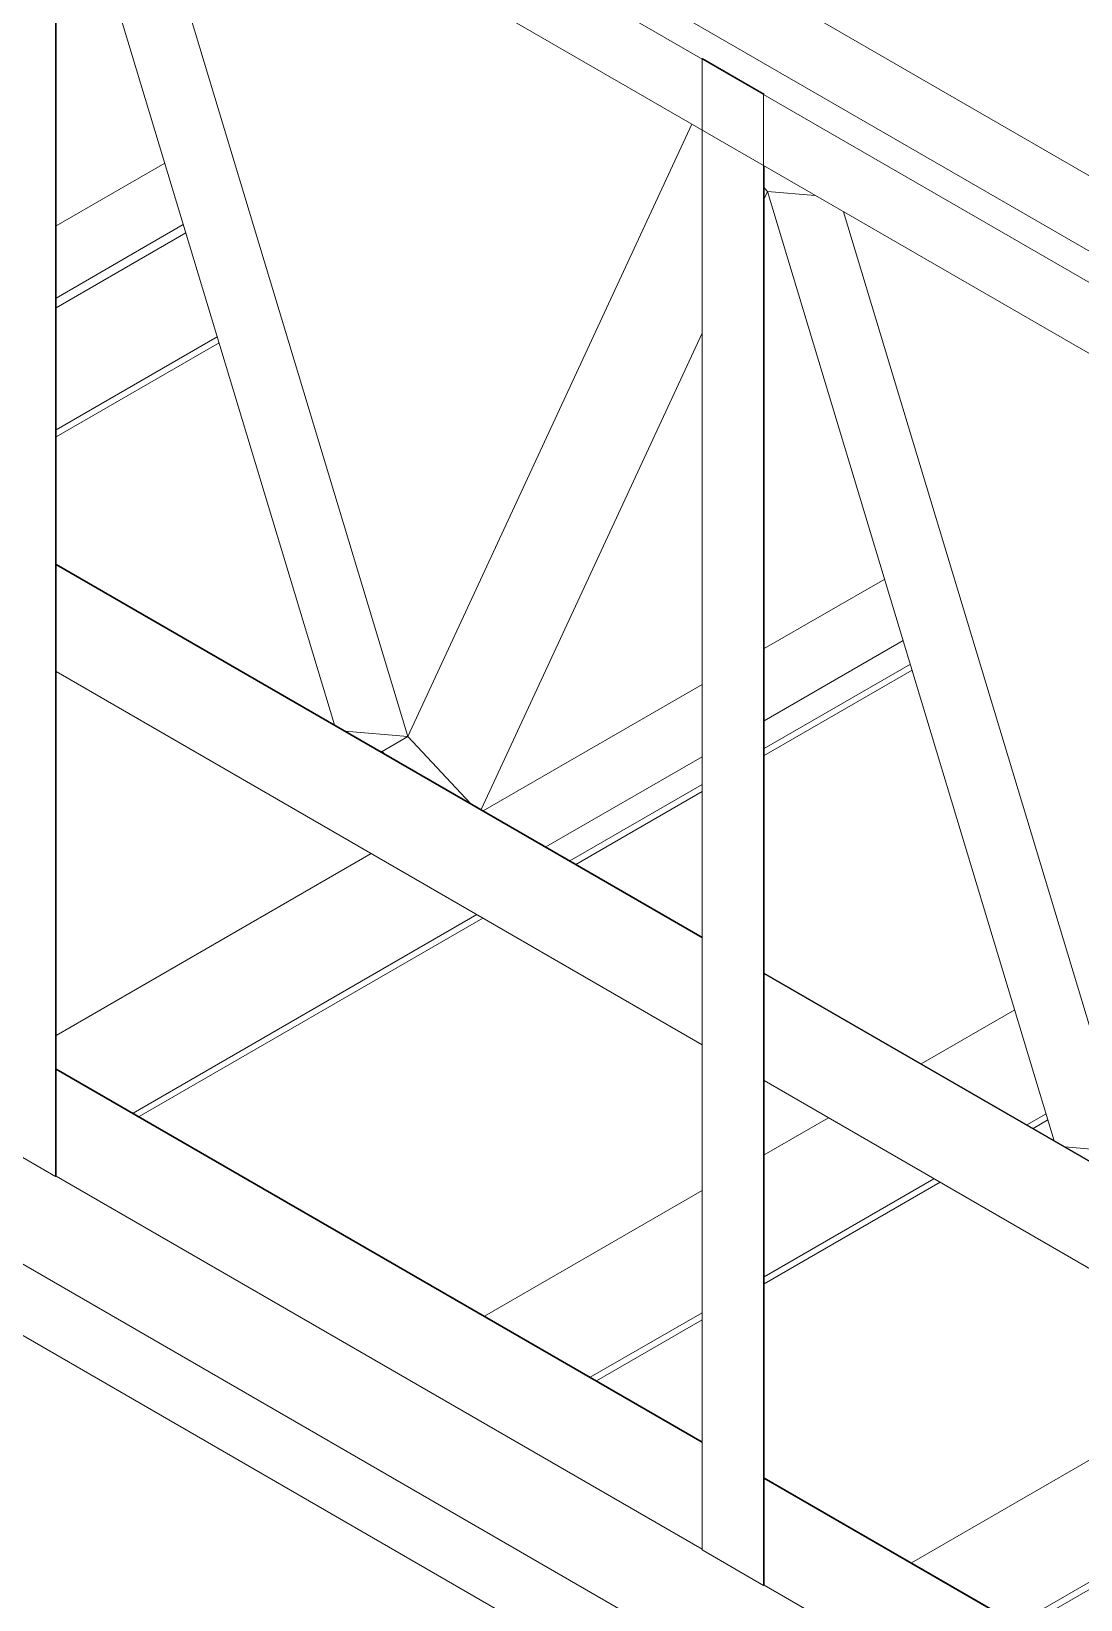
# Model space of a CAD drawing. Header units: millimetres. Extents: x -312439 to 477422, y -331570 to 212570.
# Drawn here: x 397510 to 398248, y 89830 to 90932 of the extents above; entities that cross this region are included whole.
import ezdxf

# ---------------------------------------------------------------- set-up
doc = ezdxf.new("R2010")
doc.units = ezdxf.units.MM

msp = doc.modelspace()

# ---------------------------------------------------------------- linework, layer by layer
at = {"color": 0, "linetype": 'Continuous', "lineweight": 0, "extrusion": (8.40036e-17, 0.816497, 0.57735)}
for p, q in [((394450.495, 92951.731), (398522.515, 90600.749)), ((398522.515, 89477.653), (394320.574, 91903.644)), ((394320.574, 91853.638), (398522.515, 89427.646)), ((398587.475, 90638.253), (396551.898, 91813.494)), ((398541.137, 90612), (396505.993, 91786.991)), ((398522.515, 90550.742), (396486.938, 91725.983)), ((397527.29, 91175.342), (397527.29, 90127.256)), ((397527.723, 91125.085), (397527.723, 90127.506)), ((397527.723, 91092.494), (397723.406, 90444.661)), ((397575.268, 91097.635), (397774.995, 90436.415)), ((397982.404, 90913.082), (397981.971, 90912.832)), ((397981.971, 90912.832), (397981.971, 89864.745)), ((398025.711, 90888.079), (397982.404, 90913.082)), ((398025.278, 90887.829), (398025.711, 90888.079)), ((398025.278, 90887.829), (398025.278, 89839.742)), ((397774.995, 90436.415), (397974.722, 90867.01)), ((397527.723, 90795.357), (397604.148, 90839.481)), ((398025.711, 90837.572), (398025.711, 89839.992)), ((398028.13, 90819.609), (398025.711, 90822.205)), ((398028.13, 90819.609), (398025.711, 90814.393)), ((398061.561, 90816.874), (398028.13, 90819.609)), ((398028.13, 90819.609), (398229.677, 90152.366)), ((398281.265, 90144.119), (398081.538, 90805.34)), ((397617.186, 90796.316), (397527.723, 90744.665)), ((397527.723, 90737.887), (397618.929, 90790.545)), ((397640.996, 90717.49), (397527.723, 90652.091)), ((397981.971, 90720.094), (397826.584, 90385.092)), ((397642.283, 90713.232), (397527.723, 90647.091)), ((397981.971, 90295.379), (397527.723, 90557.639)), ((397981.971, 90294.879), (397527.723, 90557.139)), ((398110.418, 90547.186), (398025.711, 90498.28)), ((398123.456, 90504.021), (398025.711, 90447.588)), ((398128.475, 90487.406), (398025.711, 90428.075)), ((398129.761, 90483.147), (398025.711, 90423.074)), ((397981.971, 90219.87), (397527.723, 90482.13)), ((397981.971, 90473.027), (397828.124, 90384.203)), ((397730.843, 90440.368), (397774.995, 90436.415)), ((397774.995, 90436.415), (397757.035, 90426.045)), ((397819.147, 90389.386), (397774.995, 90436.415)), ((397755.397, 90426.192), (397757.035, 90426.045)), ((397757.035, 90425.502), (397756.509, 90425.549)), ((397757.035, 90426.045), (397758.674, 90424.3)), ((397757.561, 90424.942), (397757.035, 90425.502)), ((397981.971, 90422.334), (397872.025, 90358.857)), ((397981.971, 90402.821), (397888.923, 90349.1)), ((397981.971, 90397.821), (397893.254, 90346.6)), ((397527.723, 90226.357), (397749.229, 90354.243)), ((397823.53, 90311.345), (397581.81, 90171.788)), ((397827.861, 90308.845), (397586.141, 90169.288)), ((398479.208, 90008.299), (398025.711, 90270.126)), ((398479.208, 90007.799), (398025.711, 90269.626)), ((398136.2, 90206.335), (398201.915, 90244.275)), ((397981.971, 89940.755), (397527.723, 90203.015)), ((397981.971, 89940.255), (397527.723, 90202.515)), ((398479.208, 89932.79), (398025.711, 90194.616)), ((398025.711, 90142.544), (398070.807, 90168.58)), ((398223.982, 90171.22), (398210.501, 90163.437)), ((398225.268, 90166.962), (398214.832, 90160.937)), ((397527.29, 90127.256), (397483.983, 90152.259)), ((398237.114, 90148.072), (398281.265, 90144.119)), ((397527.723, 90127.506), (397527.29, 90127.256)), ((397981.971, 89865.245), (397527.723, 90127.506)), ((398145.108, 90125.682), (398025.711, 90056.748)), ((398149.439, 90123.182), (398025.711, 90051.748)), ((397829.086, 90029.023), (397981.971, 90117.291)), ((397981.971, 90031.495), (397903.388, 89986.125)), ((397981.971, 90026.494), (397907.719, 89983.625)), ((398129.336, 89855.674), (398371.056, 89995.231)), ((398445.358, 89952.333), (398203.638, 89812.776)), ((398449.689, 89949.833), (398207.968, 89810.275)), ((398479.208, 89653.675), (398025.711, 89915.502)), ((398479.208, 89653.175), (398025.711, 89915.002)), ((398025.278, 89839.742), (397981.971, 89864.745)), ((398025.711, 89839.992), (398025.278, 89839.742)), ((398479.208, 89578.165), (398025.711, 89839.992))]:
    msp.add_line(p, q, dxfattribs=at)

doc.saveas('drawing.dxf')
